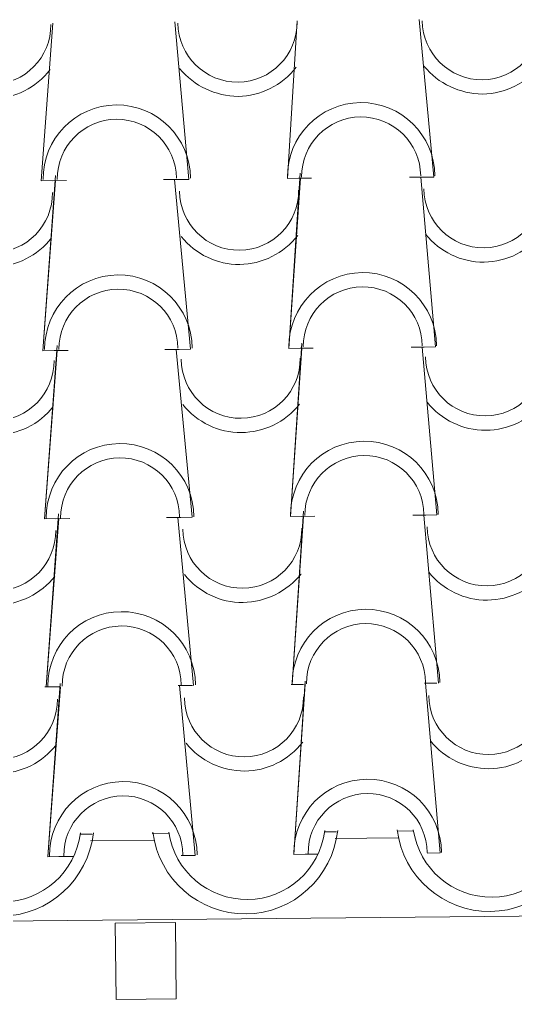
# Model space of a CAD drawing. Header units: millimetres. Extents: x 36985 to 49607, y -23856 to -17842.
# Drawn here: x 40397 to 41048, y -19884 to -18597 of the extents above; entities that cross this region are included whole.
import ezdxf

# ---------------------------------------------------------------- set-up
doc = ezdxf.new("R2010")
doc.units = ezdxf.units.MM
doc.layers.add('A-COB-___-___-EXI', color=250, linetype='Continuous', lineweight=25)

msp = doc.modelspace()

# ---------------------------------------------------------------- linework, layer by layer
at = {"layer": 'A-COB-___-___-EXI', "color": 18, "lineweight": 9}
for p, q in [((40444.3, -18808.8), (40425.6, -18809)), ((40440.2, -18808.9), (40458.9, -18808.7)), ((40604.7, -18807.3), (40586, -18807.5)), ((40606.9, -19030.5), (40588.1, -19030.6)), ((40928.6, -19027.4), (40911.5, -19027.5)), ((40930.7, -19248.1), (40913.6, -19248.3)), ((40947.5, -19468.7), (40928.3, -19248.1)), ((40448.6, -19252.7), (40429.8, -19252.9)), ((40444.5, -19252.8), (40463.2, -19252.6)), ((40609, -19251.2), (40590.3, -19251.4)), ((40625.8, -19471.8), (40604.9, -19251.2)), ((40770.3, -19249.6), (40753.2, -19249.8)), ((40767.8, -19249.7), (40784.9, -19249.5)), ((40492.4, -19666.9), (40476.2, -19667.1)), ((40811.8, -19672.8), (40894.9, -19672)), ((40913.5, -19662.9), (40893.2, -19663)), ((40490.1, -19675.9), (40574, -19675.1)), ((40772.1, -19693.5), (40789.2, -19693.4))]:
    msp.add_line(p, q, dxfattribs=at)
at = {"layer": 'A-COB-___-___-EXI', "color": 18, "lineweight": 9, "flags": 128}
for points in [[(40431.9, -19473.6), (40448.5, -19246.2), (40431.9, -19473.6), (40448.6, -19252.7), (40429.8, -19252.9), (40446.4, -19025.5), (40429.8, -19252.9), (40448.6, -19252.7), (40429.8, -19252.9), (40448.6, -19252.7), (40429.8, -19252.9), (40446.4, -19032), (40427.7, -19032.2), (40446.4, -19032), (40427.7, -19032.2), (40444.2, -18802.3), (40427.7, -19032.2), (40446.4, -19032), (40427.7, -19032.2), (40446.4, -19032), (40427.7, -19032.2), (40446.4, -19032), (40427.7, -19032.2), (40444.3, -18808.8), (40425.6, -18809), (40440.7, -18602), (40425.6, -18809), (40444.3, -18808.8), (40425.6, -18809), (40444.3, -18808.8), (40425.6, -18809), (40440.7, -18602)], [(40623.7, -19251), (40604.9, -19251.2), (40623.7, -19251), (40604.9, -19251.2), (40625.8, -19471.8), (40604.9, -19251.2), (40623.7, -19251), (40602.8, -19030.5), (40621.5, -19030.3), (40602.8, -19030.5), (40621.5, -19030.3), (40600.7, -18807.3), (40619.4, -18807.2), (40601.1, -18600.4), (40619.4, -18807.2), (40600.7, -18807.3), (40619.4, -18807.2), (40601.1, -18600.4)], [(40755.3, -19470.5), (40770.2, -19243.1), (40755.3, -19470.5), (40770.3, -19249.6), (40753.2, -19249.8), (40768.1, -19022.4), (40753.2, -19249.8), (40770.3, -19249.6), (40753.2, -19249.8), (40770.3, -19249.6), (40753.2, -19249.8), (40768.1, -19028.9), (40751, -19029.1), (40768.1, -19028.9), (40751, -19029.1), (40768.1, -19028.9), (40751, -19029.1), (40766, -18805.8), (40748.9, -18805.9), (40761.6, -18598.9), (40748.9, -18805.9), (40766, -18805.8), (40748.9, -18805.9), (40766, -18805.8), (40748.9, -18805.9), (40761.6, -18598.9), (40748.9, -18805.9), (40766, -18805.8), (40751, -19029.1), (40768.1, -19028.9), (40751, -19029.1), (40768.1, -19028.9), (40751, -19029.1), (40765.9, -18799.2), (40751, -19029.1), (40768.1, -19028.9), (40751, -19029.1), (40765.9, -18799.2)], [(40748.9, -18805.9), (40766, -18805.8), (40748.9, -18805.9), (40766, -18805.8), (40748.9, -18805.9), (40761.6, -18598.9)], [(40924, -18804.2), (40943.3, -19027.2), (40926.1, -19027.4), (40943.3, -19027.2), (40926.1, -19027.4), (40943.3, -19027.2), (40924, -18804.2), (40941.1, -18804.1), (40924, -18804.2), (40941.1, -18804.1), (40922, -18597.4), (40941.1, -18804.1), (40924, -18804.2), (40943.3, -19027.2), (40926.1, -19027.4), (40945.4, -19247.9), (40928.3, -19248.1), (40945.4, -19247.9), (40926.1, -19027.4), (40943.3, -19027.2), (40924, -18804.2), (40941.1, -18804.1), (40922, -18597.4)], [(40602.8, -19030.5), (40621.5, -19030.3), (40602.8, -19030.5), (40623.7, -19251), (40604.9, -19251.2), (40623.7, -19251), (40602.8, -19030.5), (40621.5, -19030.3), (40600.7, -18807.3), (40619.4, -18807.2), (40600.7, -18807.3), (40619.4, -18807.2)], [(40600.7, -18807.3), (40621.5, -19030.3), (40602.8, -19030.5), (40621.5, -19030.3)], [(40945.4, -19247.9), (40928.3, -19248.1), (40945.4, -19247.9), (40928.3, -19248.1), (40947.5, -19468.7), (40928.3, -19248.1), (40945.4, -19247.9), (40926.1, -19027.4), (40943.3, -19027.2), (40926.1, -19027.4), (40943.3, -19027.2), (40924, -18804.2), (40941.1, -18804.1), (40924, -18804.2), (40941.1, -18804.1)], [(40461.1, -19031.9), (40442.4, -19032), (40461.1, -19031.9), (40442.4, -19032)], [(40772.4, -19470.3), (40757.4, -19693.7), (40774.5, -19693.5), (40757.4, -19693.7), (40772.3, -19466.3), (40757.4, -19693.7), (40774.5, -19693.5), (40757.4, -19693.7), (40772.3, -19466.3)], [(40449, -19473.5), (40430.3, -19473.6), (40449, -19473.5), (40430.3, -19473.6), (40449, -19473.5), (40430.3, -19473.6), (40449, -19473.5), (40430.3, -19473.6), (40449, -19473.5), (40430.3, -19473.6), (40449, -19473.5), (40430.3, -19473.6), (40449, -19473.5), (40430.3, -19473.6), (40449, -19473.5), (40430.3, -19473.6), (40449, -19473.5), (40430.3, -19473.6), (40449, -19473.5), (40430.3, -19473.6), (40449, -19473.5), (40430.3, -19473.6), (40449, -19473.5), (40430.3, -19473.6)], [(40452.8, -19696.6), (40434.1, -19696.8), (40450.6, -19469.4)], [(40607.1, -19471.9), (40627.9, -19694.9), (40607.1, -19471.9), (40627.9, -19694.9), (40609.2, -19695.1), (40627.9, -19694.9), (40607.1, -19471.9), (40627.9, -19694.9), (40609.2, -19695.1)], [(40949.6, -19691.8), (40930.4, -19468.8), (40949.6, -19691.8), (40932.5, -19692), (40949.6, -19691.8), (40932.5, -19692)], [(37540.3, -19724.6), (37541.1, -19808.5), (48989.9, -19698.4), (48989.1, -19614.5), (48972.8, -19614.7), (48989.1, -19614.5)]]:
    msp.add_lwpolyline(points, dxfattribs=at)
for points in [[(40922, -18597.4), (40941.1, -18804.1), (40924, -18804.2), (40941.1, -18804.1)], [(40780.7, -18805.6), (40763.6, -18805.8)], [(40909.3, -18804.4), (40926.4, -18804.2)], [(40782.8, -19028.8), (40765.7, -19028.9), (40782.8, -19028.8), (40765.7, -19028.9)], [(40450.7, -19473.4), (40434.1, -19696.8), (40452.8, -19696.6), (40434.1, -19696.8), (40450.6, -19469.4), (40434.1, -19696.8), (40452.8, -19696.6), (40434.1, -19696.8)], [(40624.2, -19471.8), (40605.4, -19472), (40624.2, -19471.8), (40605.4, -19472), (40624.2, -19471.8), (40605.4, -19472), (40624.2, -19471.8), (40605.4, -19472), (40624.2, -19471.8), (40605.4, -19472), (40624.2, -19471.8), (40605.4, -19472), (40624.2, -19471.8), (40605.4, -19472), (40624.2, -19471.8), (40605.4, -19472), (40624.2, -19471.8), (40605.4, -19472), (40624.2, -19471.8), (40605.4, -19472), (40624.2, -19471.8), (40605.4, -19472), (40624.2, -19471.8), (40605.4, -19472), (40624.2, -19471.8), (40605.4, -19472), (40624.2, -19471.8), (40605.4, -19472), (40624.2, -19471.8), (40605.4, -19472), (40624.2, -19471.8), (40605.4, -19472)], [(40753.7, -19470.5), (40769.9, -19470.4), (40753.7, -19470.5), (40769.9, -19470.4), (40753.7, -19470.5), (40769.9, -19470.4), (40753.7, -19470.5), (40769.9, -19470.4), (40753.7, -19470.5), (40769.9, -19470.4), (40753.7, -19470.5), (40769.9, -19470.4), (40753.7, -19470.5), (40769.9, -19470.4), (40753.7, -19470.5), (40769.9, -19470.4)], [(40945.1, -19468.7), (40928.8, -19468.8), (40945.1, -19468.7), (40928.8, -19468.8), (40945.1, -19468.7), (40928.8, -19468.8), (40945.1, -19468.7), (40928.8, -19468.8)], [(40930.4, -19468.8), (40949.6, -19691.8)], [(40571.5, -19666.1), (40592.6, -19665.9)], [(40797.1, -19664), (40813.3, -19663.8)], [(40467.5, -19696.5), (40448.8, -19696.6)], [(40601.9, -19783.1), (40602.9, -19883.3), (40523.9, -19884.1), (40522.9, -19783.9)]]:
    msp.add_lwpolyline(points, close=True, dxfattribs=at)
at = {"layer": 'A-COB-___-___-EXI', "color": 18, "lineweight": 9}
for points in [[(40360.8, -18682.6), (40360.8, -18682.6), (40404, -18682.2), (40438.7, -18646.8), (40438.2, -18603.6)], [(40360.8, -18682.6), (40360.8, -18682.6), (40404, -18682.2), (40438.7, -18646.8), (40438.2, -18603.6)], [(40684.1, -18679.5), (40684.1, -18679.5), (40727.3, -18679.1), (40762, -18643.7), (40761.6, -18600.5)], [(40684.1, -18679.5), (40684.1, -18679.5), (40727.3, -18679.1), (40762, -18643.7), (40761.6, -18600.5)], [(41005, -18676.4), (41005, -18676.4), (41048.2, -18676), (41082.9, -18640.6), (41082.5, -18597.4)], [(41005, -18676.4), (41005, -18676.4), (41048.2, -18676), (41082.9, -18640.6), (41082.5, -18597.4)], [(41005, -18676.4), (41005, -18676.4), (41048.2, -18676), (41082.9, -18640.6), (41082.5, -18597.4)], [(41005.2, -18695.1), (41005.2, -18695.1), (41035.4, -18694.8), (41062.9, -18680.7), (41081.4, -18656.9)], [(41005.2, -18695.1), (41005.2, -18695.1), (41035.4, -18694.8), (41062.9, -18680.7), (41081.4, -18656.9)], [(41005.2, -18695.1), (41005.2, -18695.1), (41035.4, -18694.8), (41062.9, -18680.7), (41081.4, -18656.9)], [(40361, -18701.3), (40361, -18701.3), (40391.1, -18701), (40418.7, -18686.9), (40437.2, -18663.1)], [(40361, -18701.3), (40361, -18701.3), (40391.1, -18701), (40418.7, -18686.9), (40437.2, -18663.1)], [(40684.3, -18698.2), (40684.3, -18698.2), (40713.6, -18697.9), (40742, -18683.8), (40760.5, -18660)], [(40684.3, -18698.2), (40684.3, -18698.2), (40713.6, -18697.9), (40742, -18683.8), (40760.5, -18660)], [(40844.9, -18706.4), (40844.9, -18706.4), (40791.1, -18707), (40748.4, -18751.3), (40748.9, -18804.3)], [(40844.9, -18706.4), (40844.9, -18706.4), (40791.1, -18707), (40748.4, -18751.3), (40748.9, -18804.3)], [(40844.9, -18706.4), (40844.9, -18706.4), (40791.1, -18707), (40748.4, -18751.3), (40748.9, -18804.3)], [(40844.9, -18706.4), (40844.9, -18706.4), (40791.1, -18707), (40748.4, -18751.3), (40748.9, -18804.3)], [(40844.9, -18706.4), (40844.9, -18706.4), (40791.1, -18707), (40748.4, -18751.3), (40748.9, -18804.3)], [(40844.9, -18706.4), (40844.9, -18706.4), (40791.1, -18707), (40748.4, -18751.3), (40748.9, -18804.3)], [(40844.9, -18706.4), (40844.9, -18706.4), (40791.1, -18707), (40748.4, -18751.3), (40748.9, -18804.3)], [(40844.9, -18706.4), (40844.9, -18706.4), (40791.1, -18707), (40748.4, -18751.3), (40748.9, -18804.3)], [(40844.9, -18706.4), (40844.9, -18706.4), (40791.1, -18707), (40748.4, -18751.3), (40748.9, -18804.3)], [(40844.9, -18706.4), (40844.9, -18706.4), (40791.1, -18707), (40748.4, -18751.3), (40748.9, -18804.3)], [(40524, -18709.5), (40524, -18709.5), (40470.2, -18710), (40427.5, -18754.4), (40428, -18807.4)], [(40524, -18709.5), (40524, -18709.5), (40470.2, -18710), (40427.5, -18754.4), (40428, -18807.4)], [(40524, -18709.5), (40524, -18709.5), (40470.2, -18710), (40427.5, -18754.4), (40428, -18807.4)], [(40524, -18709.5), (40524, -18709.5), (40470.2, -18710), (40427.5, -18754.4), (40428, -18807.4)], [(40524, -18709.5), (40524, -18709.5), (40470.2, -18710), (40427.5, -18754.4), (40428, -18807.4)], [(40524, -18709.5), (40524, -18709.5), (40470.2, -18710), (40427.5, -18754.4), (40428, -18807.4)], [(40524.2, -18728.3), (40524.2, -18728.3), (40481, -18728.7), (40446.3, -18764), (40446.7, -18807.2)], [(40524.2, -18728.3), (40524.2, -18728.3), (40481, -18728.7), (40446.3, -18764), (40446.7, -18807.2)], [(40524.2, -18728.3), (40524.2, -18728.3), (40481, -18728.7), (40446.3, -18764), (40446.7, -18807.2)], [(40524.2, -18728.3), (40524.2, -18728.3), (40481, -18728.7), (40446.3, -18764), (40446.7, -18807.2)], [(40524.2, -18728.3), (40524.2, -18728.3), (40481, -18728.7), (40446.3, -18764), (40446.7, -18807.2)], [(40524.2, -18728.3), (40524.2, -18728.3), (40481, -18728.7), (40446.3, -18764), (40446.7, -18807.2)], [(40845, -18725.2), (40845, -18725.2), (40801.9, -18725.6), (40767.2, -18760.9), (40767.6, -18804.1)], [(40845, -18725.2), (40845, -18725.2), (40801.9, -18725.6), (40767.2, -18760.9), (40767.6, -18804.1)], [(40845, -18725.2), (40845, -18725.2), (40801.9, -18725.6), (40767.2, -18760.9), (40767.6, -18804.1)], [(40845, -18725.2), (40845, -18725.2), (40801.9, -18725.6), (40767.2, -18760.9), (40767.6, -18804.1)], [(40845, -18725.2), (40845, -18725.2), (40801.9, -18725.6), (40767.2, -18760.9), (40767.6, -18804.1)], [(40845, -18725.2), (40845, -18725.2), (40801.9, -18725.6), (40767.2, -18760.9), (40767.6, -18804.1)], [(40845, -18725.2), (40845, -18725.2), (40801.9, -18725.6), (40767.2, -18760.9), (40767.6, -18804.1)], [(40845, -18725.2), (40845, -18725.2), (40801.9, -18725.6), (40767.2, -18760.9), (40767.6, -18804.1)], [(40845, -18725.2), (40845, -18725.2), (40801.9, -18725.6), (40767.2, -18760.9), (40767.6, -18804.1)], [(40845, -18725.2), (40845, -18725.2), (40801.9, -18725.6), (40767.2, -18760.9), (40767.6, -18804.1)], [(40362.9, -18903.3), (40362.9, -18903.3), (40406.1, -18902.9), (40440.8, -18867.5), (40440.4, -18824.4)], [(40686.3, -18900.2), (40686.3, -18900.2), (40729.4, -18899.8), (40764.1, -18864.4), (40763.7, -18821.3)], [(41007.2, -18897.1), (41007.2, -18897.1), (41050.3, -18896.7), (41085, -18861.3), (41084.6, -18818.2)], [(41007.2, -18897.1), (41007.2, -18897.1), (41050.3, -18896.7), (41085, -18861.3), (41084.6, -18818.2)], [(40363.1, -18922), (40363.1, -18922), (40393.2, -18921.7), (40420.8, -18907.6), (40439.3, -18883.8)], [(40363.1, -18922), (40363.1, -18922), (40393.2, -18921.7), (40420.8, -18907.6), (40439.3, -18883.8)], [(40686.4, -18918.9), (40686.4, -18918.9), (40715.8, -18918.6), (40744.1, -18904.5), (40762.6, -18880.7)], [(40686.4, -18918.9), (40686.4, -18918.9), (40715.8, -18918.6), (40744.1, -18904.5), (40762.6, -18880.7)], [(41007.3, -18915.8), (41007.3, -18915.8), (41037.5, -18915.5), (41065, -18901.4), (41083.5, -18877.6)], [(41007.3, -18915.8), (41007.3, -18915.8), (41037.5, -18915.5), (41065, -18901.4), (41083.5, -18877.6)], [(41007.3, -18915.8), (41007.3, -18915.8), (41037.5, -18915.5), (41065, -18901.4), (41083.5, -18877.6)], [(40526.1, -18932.7), (40526.1, -18932.7), (40472.4, -18933.2), (40429.6, -18977.6), (40430.1, -19030.5)], [(40526.1, -18932.7), (40526.1, -18932.7), (40472.4, -18933.2), (40429.6, -18977.6), (40430.1, -19030.5)], [(40526.1, -18932.7), (40526.1, -18932.7), (40472.4, -18933.2), (40429.6, -18977.6), (40430.1, -19030.5)], [(40526.1, -18932.7), (40526.1, -18932.7), (40472.4, -18933.2), (40429.6, -18977.6), (40430.1, -19030.5)], [(40526.1, -18932.7), (40526.1, -18932.7), (40472.4, -18933.2), (40429.6, -18977.6), (40430.1, -19030.5)], [(40526.1, -18932.7), (40526.1, -18932.7), (40472.4, -18933.2), (40429.6, -18977.6), (40430.1, -19030.5)], [(40526.1, -18932.7), (40526.1, -18932.7), (40472.4, -18933.2), (40429.6, -18977.6), (40430.1, -19030.5)], [(40526.1, -18932.7), (40526.1, -18932.7), (40472.4, -18933.2), (40429.6, -18977.6), (40430.1, -19030.5)], [(40526.1, -18932.7), (40526.1, -18932.7), (40472.4, -18933.2), (40429.6, -18977.6), (40430.1, -19030.5)], [(40847, -18929.6), (40847, -18929.6), (40793.3, -18930.1), (40750.5, -18974.5), (40751, -19027.4)], [(40847, -18929.6), (40847, -18929.6), (40793.3, -18930.1), (40750.5, -18974.5), (40751, -19027.4)], [(40847, -18929.6), (40847, -18929.6), (40793.3, -18930.1), (40750.5, -18974.5), (40751, -19027.4)], [(40847, -18929.6), (40847, -18929.6), (40793.3, -18930.1), (40750.5, -18974.5), (40751, -19027.4)], [(40847, -18929.6), (40847, -18929.6), (40793.3, -18930.1), (40750.5, -18974.5), (40751, -19027.4)], [(40847, -18929.6), (40847, -18929.6), (40793.3, -18930.1), (40750.5, -18974.5), (40751, -19027.4)], [(40847, -18929.6), (40847, -18929.6), (40793.3, -18930.1), (40750.5, -18974.5), (40751, -19027.4)], [(40847, -18929.6), (40847, -18929.6), (40793.3, -18930.1), (40750.5, -18974.5), (40751, -19027.4)], [(40847, -18929.6), (40847, -18929.6), (40793.3, -18930.1), (40750.5, -18974.5), (40751, -19027.4)], [(40847, -18929.6), (40847, -18929.6), (40793.3, -18930.1), (40750.5, -18974.5), (40751, -19027.4)], [(40847, -18929.6), (40847, -18929.6), (40793.3, -18930.1), (40750.5, -18974.5), (40751, -19027.4)], [(40526.3, -18951.4), (40526.3, -18951.4), (40483.1, -18951.8), (40448.4, -18987.2), (40448.9, -19030.4)], [(40526.3, -18951.4), (40526.3, -18951.4), (40483.1, -18951.8), (40448.4, -18987.2), (40448.9, -19030.4)], [(40526.3, -18951.4), (40526.3, -18951.4), (40483.1, -18951.8), (40448.4, -18987.2), (40448.9, -19030.4)], [(40526.3, -18951.4), (40526.3, -18951.4), (40483.1, -18951.8), (40448.4, -18987.2), (40448.9, -19030.4)], [(40526.3, -18951.4), (40526.3, -18951.4), (40483.1, -18951.8), (40448.4, -18987.2), (40448.9, -19030.4)], [(40526.3, -18951.4), (40526.3, -18951.4), (40483.1, -18951.8), (40448.4, -18987.2), (40448.9, -19030.4)], [(40526.3, -18951.4), (40526.3, -18951.4), (40483.1, -18951.8), (40448.4, -18987.2), (40448.9, -19030.4)], [(40526.3, -18951.4), (40526.3, -18951.4), (40483.1, -18951.8), (40448.4, -18987.2), (40448.9, -19030.4)], [(40526.3, -18951.4), (40526.3, -18951.4), (40483.1, -18951.8), (40448.4, -18987.2), (40448.9, -19030.4)], [(40847.2, -18948.3), (40847.2, -18948.3), (40804, -18948.7), (40769.3, -18984.1), (40769.8, -19027.3)], [(40847.2, -18948.3), (40847.2, -18948.3), (40804, -18948.7), (40769.3, -18984.1), (40769.8, -19027.3)], [(40847.2, -18948.3), (40847.2, -18948.3), (40804, -18948.7), (40769.3, -18984.1), (40769.8, -19027.3)], [(40847.2, -18948.3), (40847.2, -18948.3), (40804, -18948.7), (40769.3, -18984.1), (40769.8, -19027.3)], [(40847.2, -18948.3), (40847.2, -18948.3), (40804, -18948.7), (40769.3, -18984.1), (40769.8, -19027.3)], [(40847.2, -18948.3), (40847.2, -18948.3), (40804, -18948.7), (40769.3, -18984.1), (40769.8, -19027.3)], [(40847.2, -18948.3), (40847.2, -18948.3), (40804, -18948.7), (40769.3, -18984.1), (40769.8, -19027.3)], [(40847.2, -18948.3), (40847.2, -18948.3), (40804, -18948.7), (40769.3, -18984.1), (40769.8, -19027.3)], [(40847.2, -18948.3), (40847.2, -18948.3), (40804, -18948.7), (40769.3, -18984.1), (40769.8, -19027.3)], [(40847.2, -18948.3), (40847.2, -18948.3), (40804, -18948.7), (40769.3, -18984.1), (40769.8, -19027.3)], [(40847.2, -18948.3), (40847.2, -18948.3), (40804, -18948.7), (40769.3, -18984.1), (40769.8, -19027.3)], [(40688.4, -19120.9), (40688.4, -19120.9), (40731.6, -19120.5), (40766.2, -19085.1), (40765.8, -19042)], [(41009.3, -19117.8), (41009.3, -19117.8), (41052.4, -19117.4), (41087.1, -19082), (41086.7, -19038.9)], [(40365, -19124), (40365, -19124), (40408.2, -19123.6), (40442.9, -19088.2), (40442.5, -19045.1)], [(40365.2, -19142.7), (40365.2, -19142.7), (40395.4, -19142.5), (40422.9, -19129.2), (40441.4, -19105.4)], [(40688.6, -19139.6), (40688.6, -19139.6), (40717.9, -19139.4), (40746.3, -19126.1), (40764.8, -19102.3)], [(41009.5, -19136.6), (41009.5, -19136.6), (41039.6, -19136.3), (41067.2, -19123), (41085.7, -19099.2)], [(40528.2, -19154.2), (40528.2, -19154.2), (40474.5, -19154.7), (40431.7, -19198.3), (40432.3, -19252.1)], [(40528.2, -19154.2), (40528.2, -19154.2), (40474.5, -19154.7), (40431.7, -19198.3), (40432.3, -19252.1)], [(40528.2, -19154.2), (40528.2, -19154.2), (40474.5, -19154.7), (40431.7, -19198.3), (40432.3, -19252.1)], [(40528.2, -19154.2), (40528.2, -19154.2), (40474.5, -19154.7), (40431.7, -19198.3), (40432.3, -19252.1)], [(40528.2, -19154.2), (40528.2, -19154.2), (40474.5, -19154.7), (40431.7, -19198.3), (40432.3, -19252.1)], [(40528.2, -19154.2), (40528.2, -19154.2), (40474.5, -19154.7), (40431.7, -19198.3), (40432.3, -19252.1)], [(40849.1, -19151.1), (40849.1, -19151.1), (40795.4, -19151.6), (40752.6, -19195.2), (40753.2, -19249)], [(40849.1, -19151.1), (40849.1, -19151.1), (40795.4, -19151.6), (40752.6, -19195.2), (40753.2, -19249)], [(40849.1, -19151.1), (40849.1, -19151.1), (40795.4, -19151.6), (40752.6, -19195.2), (40753.2, -19249)], [(40849.1, -19151.1), (40849.1, -19151.1), (40795.4, -19151.6), (40752.6, -19195.2), (40753.2, -19249)], [(40849.1, -19151.1), (40849.1, -19151.1), (40795.4, -19151.6), (40752.6, -19195.2), (40753.2, -19249)], [(40849.1, -19151.1), (40849.1, -19151.1), (40795.4, -19151.6), (40752.6, -19195.2), (40753.2, -19249)], [(40849.3, -19169.9), (40849.3, -19169.9), (40806.2, -19170.3), (40771.5, -19205.6), (40771.9, -19248.8)], [(40849.3, -19169.9), (40849.3, -19169.9), (40806.2, -19170.3), (40771.5, -19205.6), (40771.9, -19248.8)], [(40849.3, -19169.9), (40849.3, -19169.9), (40806.2, -19170.3), (40771.5, -19205.6), (40771.9, -19248.8)], [(40849.3, -19169.9), (40849.3, -19169.9), (40806.2, -19170.3), (40771.5, -19205.6), (40771.9, -19248.8)], [(40849.3, -19169.9), (40849.3, -19169.9), (40806.2, -19170.3), (40771.5, -19205.6), (40771.9, -19248.8)], [(40849.3, -19169.9), (40849.3, -19169.9), (40806.2, -19170.3), (40771.5, -19205.6), (40771.9, -19248.8)], [(40528.4, -19172.9), (40528.4, -19172.9), (40485.3, -19173.4), (40450.6, -19208.7), (40451, -19251.9)], [(40528.4, -19172.9), (40528.4, -19172.9), (40485.3, -19173.4), (40450.6, -19208.7), (40451, -19251.9)], [(40528.4, -19172.9), (40528.4, -19172.9), (40485.3, -19173.4), (40450.6, -19208.7), (40451, -19251.9)], [(40528.4, -19172.9), (40528.4, -19172.9), (40485.3, -19173.4), (40450.6, -19208.7), (40451, -19251.9)], [(40528.4, -19172.9), (40528.4, -19172.9), (40485.3, -19173.4), (40450.6, -19208.7), (40451, -19251.9)], [(40528.4, -19172.9), (40528.4, -19172.9), (40485.3, -19173.4), (40450.6, -19208.7), (40451, -19251.9)], [(41011.4, -19341), (41011.4, -19341), (41054.6, -19340.6), (41089.3, -19305.2), (41088.9, -19262)], [(40367.2, -19347.2), (40367.2, -19347.2), (40410.4, -19346.8), (40445, -19311.4), (40444.6, -19268.2)], [(40690.5, -19344.1), (40690.5, -19344.1), (40733.7, -19343.7), (40768.4, -19308.3), (40768, -19265.1)], [(40690.7, -19362.8), (40690.7, -19362.8), (40720, -19362.5), (40748.4, -19348.4), (40766.9, -19325.4)], [(41011.6, -19359.7), (41011.6, -19359.7), (41041.7, -19359.4), (41069.3, -19345.3), (41087.8, -19322.3)], [(40367.4, -19365.9), (40367.4, -19365.9), (40397.5, -19365.6), (40425.1, -19351.5), (40443.6, -19328.5)], [(40530.4, -19374.9), (40530.4, -19374.9), (40476.6, -19375.4), (40433.9, -19419), (40434.4, -19472.8)], [(40530.4, -19374.9), (40530.4, -19374.9), (40476.6, -19375.4), (40433.9, -19419), (40434.4, -19472.8)], [(40530.4, -19374.9), (40530.4, -19374.9), (40476.6, -19375.4), (40433.9, -19419), (40434.4, -19472.8)], [(40851.3, -19371.8), (40851.3, -19371.8), (40797.5, -19372.4), (40754.8, -19415.9), (40755.3, -19469.7)], [(40851.3, -19371.8), (40851.3, -19371.8), (40797.5, -19372.4), (40754.8, -19415.9), (40755.3, -19469.7)], [(40851.3, -19371.8), (40851.3, -19371.8), (40797.5, -19372.4), (40754.8, -19415.9), (40755.3, -19469.7)], [(40851.4, -19390.6), (40851.4, -19390.6), (40808.3, -19391), (40773.6, -19426.4), (40774, -19469.5)], [(40851.4, -19390.6), (40851.4, -19390.6), (40808.3, -19391), (40773.6, -19426.4), (40774, -19469.5)], [(40851.4, -19390.6), (40851.4, -19390.6), (40808.3, -19391), (40773.6, -19426.4), (40774, -19469.5)], [(40851.4, -19390.6), (40851.4, -19390.6), (40808.3, -19391), (40773.6, -19426.4), (40774, -19469.5)], [(40851.4, -19390.6), (40851.4, -19390.6), (40808.3, -19391), (40773.6, -19426.4), (40774, -19469.5)], [(40851.4, -19390.6), (40851.4, -19390.6), (40808.3, -19391), (40773.6, -19426.4), (40774, -19469.5)], [(40851.4, -19390.6), (40851.4, -19390.6), (40808.3, -19391), (40773.6, -19426.4), (40774, -19469.5)], [(40851.4, -19390.6), (40851.4, -19390.6), (40808.3, -19391), (40773.6, -19426.4), (40774, -19469.5)], [(40851.4, -19390.6), (40851.4, -19390.6), (40808.3, -19391), (40773.6, -19426.4), (40774, -19469.5)], [(40851.4, -19390.6), (40851.4, -19390.6), (40808.3, -19391), (40773.6, -19426.4), (40774, -19469.5)], [(40851.4, -19390.6), (40851.4, -19390.6), (40808.3, -19391), (40773.6, -19426.4), (40774, -19469.5)], [(40530.5, -19393.7), (40530.5, -19393.7), (40487.4, -19394.1), (40452.7, -19429.4), (40453.1, -19472.6)], [(40530.5, -19393.7), (40530.5, -19393.7), (40487.4, -19394.1), (40452.7, -19429.4), (40453.1, -19472.6)], [(40530.5, -19393.7), (40530.5, -19393.7), (40487.4, -19394.1), (40452.7, -19429.4), (40453.1, -19472.6)], [(40530.5, -19393.7), (40530.5, -19393.7), (40487.4, -19394.1), (40452.7, -19429.4), (40453.1, -19472.6)], [(40530.5, -19393.7), (40530.5, -19393.7), (40487.4, -19394.1), (40452.7, -19429.4), (40453.1, -19472.6)], [(40530.5, -19393.7), (40530.5, -19393.7), (40487.4, -19394.1), (40452.7, -19429.4), (40453.1, -19472.6)], [(40530.5, -19393.7), (40530.5, -19393.7), (40487.4, -19394.1), (40452.7, -19429.4), (40453.1, -19472.6)], [(40530.5, -19393.7), (40530.5, -19393.7), (40487.4, -19394.1), (40452.7, -19429.4), (40453.1, -19472.6)], [(40530.5, -19393.7), (40530.5, -19393.7), (40487.4, -19394.1), (40452.7, -19429.4), (40453.1, -19472.6)], [(40530.5, -19393.7), (40530.5, -19393.7), (40487.4, -19394.1), (40452.7, -19429.4), (40453.1, -19472.6)], [(40530.5, -19393.7), (40530.5, -19393.7), (40487.4, -19394.1), (40452.7, -19429.4), (40453.1, -19472.6)], [(40530.5, -19393.7), (40530.5, -19393.7), (40487.4, -19394.1), (40452.7, -19429.4), (40453.1, -19472.6)], [(40530.5, -19393.7), (40530.5, -19393.7), (40487.4, -19394.1), (40452.7, -19429.4), (40453.1, -19472.6)], [(40369.3, -19568.7), (40369.3, -19568.7), (40412.5, -19568.3), (40447.2, -19532.9), (40446.8, -19489.8)], [(40692.7, -19565.6), (40692.7, -19565.6), (40735.8, -19565.2), (40770.5, -19529.8), (40770.1, -19486.7)], [(40692.7, -19565.6), (40692.7, -19565.6), (40735.8, -19565.2), (40770.5, -19529.8), (40770.1, -19486.7)], [(41013.6, -19562.5), (41013.6, -19562.5), (41056.7, -19562.1), (41091.4, -19526.7), (41091, -19483.6)], [(41013.7, -19581.2), (41013.7, -19581.2), (41043.9, -19581), (41071.4, -19566.8), (41089.9, -19543)], [(40369.5, -19587.4), (40369.5, -19587.4), (40399.6, -19587.2), (40427.2, -19573), (40445.7, -19549.2)], [(40692.8, -19584.3), (40692.8, -19584.3), (40722.2, -19584.1), (40750.5, -19569.9), (40769, -19546.1)], [(40692.8, -19584.3), (40692.8, -19584.3), (40722.2, -19584.1), (40750.5, -19569.9), (40769, -19546.1)], [(40853.4, -19595), (40853.4, -19595), (40799.7, -19595.5), (40756.9, -19639.1), (40757.4, -19692.9)], [(40853.4, -19595), (40853.4, -19595), (40799.7, -19595.5), (40756.9, -19639.1), (40757.4, -19692.9)], [(40853.4, -19595), (40853.4, -19595), (40799.7, -19595.5), (40756.9, -19639.1), (40757.4, -19692.9)], [(40853.4, -19595), (40853.4, -19595), (40799.7, -19595.5), (40756.9, -19639.1), (40757.4, -19692.9)], [(40532.5, -19598.1), (40532.5, -19598.1), (40478.8, -19598.6), (40436, -19642.2), (40436.5, -19695.9)], [(40532.5, -19598.1), (40532.5, -19598.1), (40478.8, -19598.6), (40436, -19642.2), (40436.5, -19695.9)], [(40532.5, -19598.1), (40532.5, -19598.1), (40478.8, -19598.6), (40436, -19642.2), (40436.5, -19695.9)], [(40532.5, -19598.1), (40532.5, -19598.1), (40478.8, -19598.6), (40436, -19642.2), (40436.5, -19695.9)], [(40532.5, -19598.1), (40532.5, -19598.1), (40478.8, -19598.6), (40436, -19642.2), (40436.5, -19695.9)], [(40532.7, -19616.8), (40532.7, -19616.8), (40489.5, -19617.2), (40454.8, -19652.6), (40455.3, -19695.8)], [(40532.7, -19616.8), (40532.7, -19616.8), (40489.5, -19617.2), (40454.8, -19652.6), (40455.3, -19695.8)], [(40532.7, -19616.8), (40532.7, -19616.8), (40489.5, -19617.2), (40454.8, -19652.6), (40455.3, -19695.8)], [(40532.7, -19616.8), (40532.7, -19616.8), (40489.5, -19617.2), (40454.8, -19652.6), (40455.3, -19695.8)], [(40532.7, -19616.8), (40532.7, -19616.8), (40489.5, -19617.2), (40454.8, -19652.6), (40455.3, -19695.8)], [(40853.6, -19613.7), (40853.6, -19613.7), (40810.4, -19614.2), (40775.7, -19649.5), (40776.2, -19692.7)], [(40853.6, -19613.7), (40853.6, -19613.7), (40810.4, -19614.2), (40775.7, -19649.5), (40776.2, -19692.7)], [(40853.6, -19613.7), (40853.6, -19613.7), (40810.4, -19614.2), (40775.7, -19649.5), (40776.2, -19692.7)], [(40853.6, -19613.7), (40853.6, -19613.7), (40810.4, -19614.2), (40775.7, -19649.5), (40776.2, -19692.7)], [(41015.5, -19768.6), (41015.5, -19768.6), (41077.4, -19768), (41129.9, -19721), (41135.9, -19659.1)], [(41017.8, -19749.8), (41017.8, -19749.8), (41069.1, -19749.3), (41112.7, -19710.6), (41118.7, -19659.2)], [(40373.7, -19774.7), (40373.7, -19774.7), (40435.6, -19774.1), (40487.3, -19727.2), (40494.1, -19665.3)], [(40375.2, -19756), (40375.2, -19756), (40427.3, -19755.5), (40470.9, -19716.8), (40477, -19665.4)], [(40694.6, -19771.7), (40694.6, -19771.7), (40756.5, -19771.1), (40808.2, -19724.1), (40815, -19662.2)], [(40694.6, -19771.7), (40694.6, -19771.7), (40756.5, -19771.1), (40808.2, -19724.1), (40815, -19662.2)], [(40696.9, -19752.9), (40696.9, -19752.9), (40748.2, -19752.4), (40791.8, -19713.7), (40797.9, -19662.3)], [(40696.9, -19752.9), (40696.9, -19752.9), (40748.2, -19752.4), (40791.8, -19713.7), (40797.9, -19662.3)]]:
    msp.add_open_spline(points, degree=3, knots=[0.125, 0.125, 0.125, 0.125, 0.125001, 1, 1, 1, 1], dxfattribs=at)
for points in [[(40605.2, -18602), (40605.6, -18645.2), (40641, -18679.9), (40684.1, -18679.5)], [(40605.2, -18602), (40605.6, -18645.2), (40641, -18679.9), (40684.1, -18679.5)], [(40926.1, -18599), (40926.5, -18642.1), (40961.9, -18676.8), (41005, -18676.4)], [(40926.1, -18599), (40926.5, -18642.1), (40961.9, -18676.8), (41005, -18676.4)], [(40926.1, -18599), (40926.5, -18642.1), (40961.9, -18676.8), (41005, -18676.4)], [(40607.4, -18661.5), (40626.4, -18684.9), (40654.2, -18697.7), (40684.3, -18698.2)], [(40607.4, -18661.5), (40626.4, -18684.9), (40654.2, -18697.7), (40684.3, -18698.2)], [(40928.3, -18658.4), (40947.3, -18681.8), (40975.1, -18694.6), (41005.2, -18695.1)], [(40928.3, -18658.4), (40947.3, -18681.8), (40975.1, -18694.6), (41005.2, -18695.1)], [(40928.3, -18658.4), (40947.3, -18681.8), (40975.1, -18694.6), (41005.2, -18695.1)], [(40942.7, -18802.4), (40942.2, -18749.5), (40898.6, -18705.9), (40844.9, -18706.4)], [(40942.7, -18802.4), (40942.2, -18749.5), (40898.6, -18705.9), (40844.9, -18706.4)], [(40942.7, -18802.4), (40942.2, -18749.5), (40898.6, -18705.9), (40844.9, -18706.4)], [(40942.7, -18802.4), (40942.2, -18749.5), (40898.6, -18705.9), (40844.9, -18706.4)], [(40942.7, -18802.4), (40942.2, -18749.5), (40898.6, -18705.9), (40844.9, -18706.4)], [(40942.7, -18802.4), (40942.2, -18749.5), (40898.6, -18705.9), (40844.9, -18706.4)], [(40942.7, -18802.4), (40942.2, -18749.5), (40898.6, -18705.9), (40844.9, -18706.4)], [(40942.7, -18802.4), (40942.2, -18749.5), (40898.6, -18705.9), (40844.9, -18706.4)], [(40942.7, -18802.4), (40942.2, -18749.5), (40898.6, -18705.9), (40844.9, -18706.4)], [(40942.7, -18802.4), (40942.2, -18749.5), (40898.6, -18705.9), (40844.9, -18706.4)], [(40621.8, -18805.5), (40621.3, -18752.6), (40577.7, -18709), (40524, -18709.5)], [(40621.8, -18805.5), (40621.3, -18752.6), (40577.7, -18709), (40524, -18709.5)], [(40621.8, -18805.5), (40621.3, -18752.6), (40577.7, -18709), (40524, -18709.5)], [(40621.8, -18805.5), (40621.3, -18752.6), (40577.7, -18709), (40524, -18709.5)], [(40621.8, -18805.5), (40621.3, -18752.6), (40577.7, -18709), (40524, -18709.5)], [(40621.8, -18805.5), (40621.3, -18752.6), (40577.7, -18709), (40524, -18709.5)], [(40603.1, -18805.7), (40602.7, -18762.5), (40567.3, -18727.8), (40524.2, -18728.3)], [(40603.1, -18805.7), (40602.7, -18762.5), (40567.3, -18727.8), (40524.2, -18728.3)], [(40603.1, -18805.7), (40602.7, -18762.5), (40567.3, -18727.8), (40524.2, -18728.3)], [(40603.1, -18805.7), (40602.7, -18762.5), (40567.3, -18727.8), (40524.2, -18728.3)], [(40603.1, -18805.7), (40602.7, -18762.5), (40567.3, -18727.8), (40524.2, -18728.3)], [(40603.1, -18805.7), (40602.7, -18762.5), (40567.3, -18727.8), (40524.2, -18728.3)], [(40924, -18802.6), (40923.6, -18759.4), (40888.2, -18724.8), (40845, -18725.2)], [(40924, -18802.6), (40923.6, -18759.4), (40888.2, -18724.8), (40845, -18725.2)], [(40924, -18802.6), (40923.6, -18759.4), (40888.2, -18724.8), (40845, -18725.2)], [(40924, -18802.6), (40923.6, -18759.4), (40888.2, -18724.8), (40845, -18725.2)], [(40924, -18802.6), (40923.6, -18759.4), (40888.2, -18724.8), (40845, -18725.2)], [(40924, -18802.6), (40923.6, -18759.4), (40888.2, -18724.8), (40845, -18725.2)], [(40924, -18802.6), (40923.6, -18759.4), (40888.2, -18724.8), (40845, -18725.2)], [(40924, -18802.6), (40923.6, -18759.4), (40888.2, -18724.8), (40845, -18725.2)], [(40924, -18802.6), (40923.6, -18759.4), (40888.2, -18724.8), (40845, -18725.2)], [(40924, -18802.6), (40923.6, -18759.4), (40888.2, -18724.8), (40845, -18725.2)], [(40607.3, -18822.8), (40607.7, -18865.9), (40643.1, -18900.6), (40686.3, -18900.2)], [(40928.2, -18819.7), (40928.6, -18862.8), (40964, -18897.5), (41007.2, -18897.1)], [(40928.2, -18819.7), (40928.6, -18862.8), (40964, -18897.5), (41007.2, -18897.1)], [(40609.5, -18882.2), (40628.5, -18905.6), (40656.3, -18919.2), (40686.4, -18918.9)], [(40609.5, -18882.2), (40628.5, -18905.6), (40656.3, -18919.2), (40686.4, -18918.9)], [(40930.4, -18879.1), (40949.4, -18902.5), (40977.2, -18916.1), (41007.3, -18915.8)], [(40930.4, -18879.1), (40949.4, -18902.5), (40977.2, -18916.1), (41007.3, -18915.8)], [(40930.4, -18879.1), (40949.4, -18902.5), (40977.2, -18916.1), (41007.3, -18915.8)], [(40624, -19028.7), (40623.5, -18975.7), (40579.9, -18932.2), (40526.1, -18932.7)], [(40624, -19028.7), (40623.5, -18975.7), (40579.9, -18932.2), (40526.1, -18932.7)], [(40624, -19028.7), (40623.5, -18975.7), (40579.9, -18932.2), (40526.1, -18932.7)], [(40624, -19028.7), (40623.5, -18975.7), (40579.9, -18932.2), (40526.1, -18932.7)], [(40624, -19028.7), (40623.5, -18975.7), (40579.9, -18932.2), (40526.1, -18932.7)], [(40624, -19028.7), (40623.5, -18975.7), (40579.9, -18932.2), (40526.1, -18932.7)], [(40624, -19028.7), (40623.5, -18975.7), (40579.9, -18932.2), (40526.1, -18932.7)], [(40624, -19028.7), (40623.5, -18975.7), (40579.9, -18932.2), (40526.1, -18932.7)], [(40624, -19028.7), (40623.5, -18975.7), (40579.9, -18932.2), (40526.1, -18932.7)], [(40944.9, -19025.6), (40944.4, -18972.6), (40900.8, -18929.1), (40847, -18929.6)], [(40944.9, -19025.6), (40944.4, -18972.6), (40900.8, -18929.1), (40847, -18929.6)], [(40944.9, -19025.6), (40944.4, -18972.6), (40900.8, -18929.1), (40847, -18929.6)], [(40944.9, -19025.6), (40944.4, -18972.6), (40900.8, -18929.1), (40847, -18929.6)], [(40944.9, -19025.6), (40944.4, -18972.6), (40900.8, -18929.1), (40847, -18929.6)], [(40944.9, -19025.6), (40944.4, -18972.6), (40900.8, -18929.1), (40847, -18929.6)], [(40944.9, -19025.6), (40944.4, -18972.6), (40900.8, -18929.1), (40847, -18929.6)], [(40944.9, -19025.6), (40944.4, -18972.6), (40900.8, -18929.1), (40847, -18929.6)], [(40944.9, -19025.6), (40944.4, -18972.6), (40900.8, -18929.1), (40847, -18929.6)], [(40944.9, -19025.6), (40944.4, -18972.6), (40900.8, -18929.1), (40847, -18929.6)], [(40944.9, -19025.6), (40944.4, -18972.6), (40900.8, -18929.1), (40847, -18929.6)], [(40605.2, -19028.9), (40604.8, -18985.7), (40569.5, -18951), (40526.3, -18951.4)], [(40605.2, -19028.9), (40604.8, -18985.7), (40569.5, -18951), (40526.3, -18951.4)], [(40605.2, -19028.9), (40604.8, -18985.7), (40569.5, -18951), (40526.3, -18951.4)], [(40605.2, -19028.9), (40604.8, -18985.7), (40569.5, -18951), (40526.3, -18951.4)], [(40605.2, -19028.9), (40604.8, -18985.7), (40569.5, -18951), (40526.3, -18951.4)], [(40605.2, -19028.9), (40604.8, -18985.7), (40569.5, -18951), (40526.3, -18951.4)], [(40605.2, -19028.9), (40604.8, -18985.7), (40569.5, -18951), (40526.3, -18951.4)], [(40605.2, -19028.9), (40604.8, -18985.7), (40569.5, -18951), (40526.3, -18951.4)], [(40605.2, -19028.9), (40604.8, -18985.7), (40569.5, -18951), (40526.3, -18951.4)], [(40926.1, -19025.8), (40925.7, -18982.6), (40890.4, -18947.9), (40847.2, -18948.3)], [(40926.1, -19025.8), (40925.7, -18982.6), (40890.4, -18947.9), (40847.2, -18948.3)], [(40926.1, -19025.8), (40925.7, -18982.6), (40890.4, -18947.9), (40847.2, -18948.3)], [(40926.1, -19025.8), (40925.7, -18982.6), (40890.4, -18947.9), (40847.2, -18948.3)], [(40926.1, -19025.8), (40925.7, -18982.6), (40890.4, -18947.9), (40847.2, -18948.3)], [(40926.1, -19025.8), (40925.7, -18982.6), (40890.4, -18947.9), (40847.2, -18948.3)], [(40926.1, -19025.8), (40925.7, -18982.6), (40890.4, -18947.9), (40847.2, -18948.3)], [(40926.1, -19025.8), (40925.7, -18982.6), (40890.4, -18947.9), (40847.2, -18948.3)], [(40926.1, -19025.8), (40925.7, -18982.6), (40890.4, -18947.9), (40847.2, -18948.3)], [(40926.1, -19025.8), (40925.7, -18982.6), (40890.4, -18947.9), (40847.2, -18948.3)], [(40926.1, -19025.8), (40925.7, -18982.6), (40890.4, -18947.9), (40847.2, -18948.3)], [(40930.3, -19040.4), (40930.8, -19083.6), (40966.1, -19118.2), (41009.3, -19117.8)], [(40609.4, -19043.5), (40609.9, -19086.6), (40645.2, -19121.3), (40688.4, -19120.9)], [(40611.6, -19102.9), (40630.6, -19126.4), (40658.4, -19139.9), (40688.6, -19139.6)], [(40932.5, -19099.8), (40951.5, -19123.3), (40979.3, -19136.8), (41009.5, -19136.6)], [(40626.1, -19250.2), (40625.6, -19196.4), (40582, -19153.7), (40528.2, -19154.2)], [(40626.1, -19250.2), (40625.6, -19196.4), (40582, -19153.7), (40528.2, -19154.2)], [(40626.1, -19250.2), (40625.6, -19196.4), (40582, -19153.7), (40528.2, -19154.2)], [(40626.1, -19250.2), (40625.6, -19196.4), (40582, -19153.7), (40528.2, -19154.2)], [(40626.1, -19250.2), (40625.6, -19196.4), (40582, -19153.7), (40528.2, -19154.2)], [(40626.1, -19250.2), (40625.6, -19196.4), (40582, -19153.7), (40528.2, -19154.2)], [(40947, -19247.1), (40946.5, -19193.4), (40902.9, -19150.6), (40849.1, -19151.1)], [(40947, -19247.1), (40946.5, -19193.4), (40902.9, -19150.6), (40849.1, -19151.1)], [(40947, -19247.1), (40946.5, -19193.4), (40902.9, -19150.6), (40849.1, -19151.1)], [(40947, -19247.1), (40946.5, -19193.4), (40902.9, -19150.6), (40849.1, -19151.1)], [(40947, -19247.1), (40946.5, -19193.4), (40902.9, -19150.6), (40849.1, -19151.1)], [(40947, -19247.1), (40946.5, -19193.4), (40902.9, -19150.6), (40849.1, -19151.1)], [(40928.3, -19247.3), (40927.8, -19204.1), (40892.5, -19169.4), (40849.3, -19169.9)], [(40928.3, -19247.3), (40927.8, -19204.1), (40892.5, -19169.4), (40849.3, -19169.9)], [(40928.3, -19247.3), (40927.8, -19204.1), (40892.5, -19169.4), (40849.3, -19169.9)], [(40928.3, -19247.3), (40927.8, -19204.1), (40892.5, -19169.4), (40849.3, -19169.9)], [(40928.3, -19247.3), (40927.8, -19204.1), (40892.5, -19169.4), (40849.3, -19169.9)], [(40928.3, -19247.3), (40927.8, -19204.1), (40892.5, -19169.4), (40849.3, -19169.9)], [(40607.4, -19250.4), (40607, -19207.2), (40571.6, -19172.5), (40528.4, -19172.9)], [(40607.4, -19250.4), (40607, -19207.2), (40571.6, -19172.5), (40528.4, -19172.9)], [(40607.4, -19250.4), (40607, -19207.2), (40571.6, -19172.5), (40528.4, -19172.9)], [(40607.4, -19250.4), (40607, -19207.2), (40571.6, -19172.5), (40528.4, -19172.9)], [(40607.4, -19250.4), (40607, -19207.2), (40571.6, -19172.5), (40528.4, -19172.9)], [(40607.4, -19250.4), (40607, -19207.2), (40571.6, -19172.5), (40528.4, -19172.9)], [(40611.6, -19266.6), (40612, -19309.8), (40647.4, -19344.5), (40690.5, -19344.1)], [(40932.5, -19263.5), (40932.9, -19306.7), (40968.3, -19341.4), (41011.4, -19341)], [(40613.8, -19326.1), (40632.8, -19349.5), (40660.6, -19363.1), (40690.7, -19362.8)], [(40934.7, -19323), (40953.7, -19346.4), (40981.5, -19360), (41011.6, -19359.7)], [(40628.2, -19470.9), (40627.7, -19417.2), (40584.1, -19374.4), (40530.4, -19374.9)], [(40628.2, -19470.9), (40627.7, -19417.2), (40584.1, -19374.4), (40530.4, -19374.9)], [(40628.2, -19470.9), (40627.7, -19417.2), (40584.1, -19374.4), (40530.4, -19374.9)], [(40949.1, -19467.8), (40948.6, -19414.1), (40905, -19371.3), (40851.3, -19371.8)], [(40949.1, -19467.8), (40948.6, -19414.1), (40905, -19371.3), (40851.3, -19371.8)], [(40949.1, -19467.8), (40948.6, -19414.1), (40905, -19371.3), (40851.3, -19371.8)], [(40930.4, -19468), (40930, -19424.8), (40894.6, -19390.2), (40851.4, -19390.6)], [(40930.4, -19468), (40930, -19424.8), (40894.6, -19390.2), (40851.4, -19390.6)], [(40930.4, -19468), (40930, -19424.8), (40894.6, -19390.2), (40851.4, -19390.6)], [(40930.4, -19468), (40930, -19424.8), (40894.6, -19390.2), (40851.4, -19390.6)], [(40930.4, -19468), (40930, -19424.8), (40894.6, -19390.2), (40851.4, -19390.6)], [(40930.4, -19468), (40930, -19424.8), (40894.6, -19390.2), (40851.4, -19390.6)], [(40930.4, -19468), (40930, -19424.8), (40894.6, -19390.2), (40851.4, -19390.6)], [(40930.4, -19468), (40930, -19424.8), (40894.6, -19390.2), (40851.4, -19390.6)], [(40930.4, -19468), (40930, -19424.8), (40894.6, -19390.2), (40851.4, -19390.6)], [(40930.4, -19468), (40930, -19424.8), (40894.6, -19390.2), (40851.4, -19390.6)], [(40930.4, -19468), (40930, -19424.8), (40894.6, -19390.2), (40851.4, -19390.6)], [(40609.5, -19471.1), (40609.1, -19427.9), (40573.7, -19393.2), (40530.5, -19393.7)], [(40609.5, -19471.1), (40609.1, -19427.9), (40573.7, -19393.2), (40530.5, -19393.7)], [(40609.5, -19471.1), (40609.1, -19427.9), (40573.7, -19393.2), (40530.5, -19393.7)], [(40609.5, -19471.1), (40609.1, -19427.9), (40573.7, -19393.2), (40530.5, -19393.7)], [(40609.5, -19471.1), (40609.1, -19427.9), (40573.7, -19393.2), (40530.5, -19393.7)], [(40609.5, -19471.1), (40609.1, -19427.9), (40573.7, -19393.2), (40530.5, -19393.7)], [(40609.5, -19471.1), (40609.1, -19427.9), (40573.7, -19393.2), (40530.5, -19393.7)], [(40609.5, -19471.1), (40609.1, -19427.9), (40573.7, -19393.2), (40530.5, -19393.7)], [(40609.5, -19471.1), (40609.1, -19427.9), (40573.7, -19393.2), (40530.5, -19393.7)], [(40609.5, -19471.1), (40609.1, -19427.9), (40573.7, -19393.2), (40530.5, -19393.7)], [(40609.5, -19471.1), (40609.1, -19427.9), (40573.7, -19393.2), (40530.5, -19393.7)], [(40609.5, -19471.1), (40609.1, -19427.9), (40573.7, -19393.2), (40530.5, -19393.7)], [(40609.5, -19471.1), (40609.1, -19427.9), (40573.7, -19393.2), (40530.5, -19393.7)], [(40613.7, -19488.2), (40614.1, -19531.3), (40649.5, -19566), (40692.7, -19565.6)], [(40613.7, -19488.2), (40614.1, -19531.3), (40649.5, -19566), (40692.7, -19565.6)], [(40934.6, -19485.1), (40935, -19528.2), (40970.4, -19562.9), (41013.6, -19562.5)], [(40936.8, -19544.5), (40955.8, -19568), (40983.6, -19580.7), (41013.7, -19581.2)], [(40615.9, -19547.6), (40634.9, -19571), (40662.7, -19583.8), (40692.8, -19584.3)], [(40615.9, -19547.6), (40634.9, -19571), (40662.7, -19583.8), (40692.8, -19584.3)], [(40951.3, -19691), (40950.7, -19637.2), (40907.2, -19594.5), (40853.4, -19595)], [(40951.3, -19691), (40950.7, -19637.2), (40907.2, -19594.5), (40853.4, -19595)], [(40951.3, -19691), (40950.7, -19637.2), (40907.2, -19594.5), (40853.4, -19595)], [(40951.3, -19691), (40950.7, -19637.2), (40907.2, -19594.5), (40853.4, -19595)], [(40630.4, -19694.1), (40629.8, -19640.3), (40586.3, -19597.6), (40532.5, -19598.1)], [(40630.4, -19694.1), (40629.8, -19640.3), (40586.3, -19597.6), (40532.5, -19598.1)], [(40630.4, -19694.1), (40629.8, -19640.3), (40586.3, -19597.6), (40532.5, -19598.1)], [(40630.4, -19694.1), (40629.8, -19640.3), (40586.3, -19597.6), (40532.5, -19598.1)], [(40630.4, -19694.1), (40629.8, -19640.3), (40586.3, -19597.6), (40532.5, -19598.1)], [(40611.6, -19694.3), (40611.2, -19651.1), (40575.9, -19616.4), (40532.7, -19616.8)], [(40611.6, -19694.3), (40611.2, -19651.1), (40575.9, -19616.4), (40532.7, -19616.8)], [(40611.6, -19694.3), (40611.2, -19651.1), (40575.9, -19616.4), (40532.7, -19616.8)], [(40611.6, -19694.3), (40611.2, -19651.1), (40575.9, -19616.4), (40532.7, -19616.8)], [(40611.6, -19694.3), (40611.2, -19651.1), (40575.9, -19616.4), (40532.7, -19616.8)], [(40932.5, -19691.2), (40932.1, -19648), (40896.8, -19613.3), (40853.6, -19613.7)], [(40932.5, -19691.2), (40932.1, -19648), (40896.8, -19613.3), (40853.6, -19613.7)], [(40932.5, -19691.2), (40932.1, -19648), (40896.8, -19613.3), (40853.6, -19613.7)], [(40932.5, -19691.2), (40932.1, -19648), (40896.8, -19613.3), (40853.6, -19613.7)], [(40572.2, -19664.5), (40580.2, -19726.3), (40632.7, -19772.3), (40694.6, -19771.7)], [(40572.2, -19664.5), (40580.2, -19726.3), (40632.7, -19772.3), (40694.6, -19771.7)], [(40593.4, -19664.3), (40600.4, -19715.5), (40644.8, -19753.4), (40696.9, -19752.9)], [(40593.4, -19664.3), (40600.4, -19715.5), (40644.8, -19753.4), (40696.9, -19752.9)], [(40893.1, -19661.4), (40901.1, -19723.2), (40953.6, -19769.2), (41015.5, -19768.6)], [(40914.3, -19661.2), (40922.1, -19712.5), (40965.7, -19750.3), (41017.8, -19749.8)]]:
    msp.add_open_spline(points, degree=3, dxfattribs=at)

doc.saveas('drawing.dxf')
